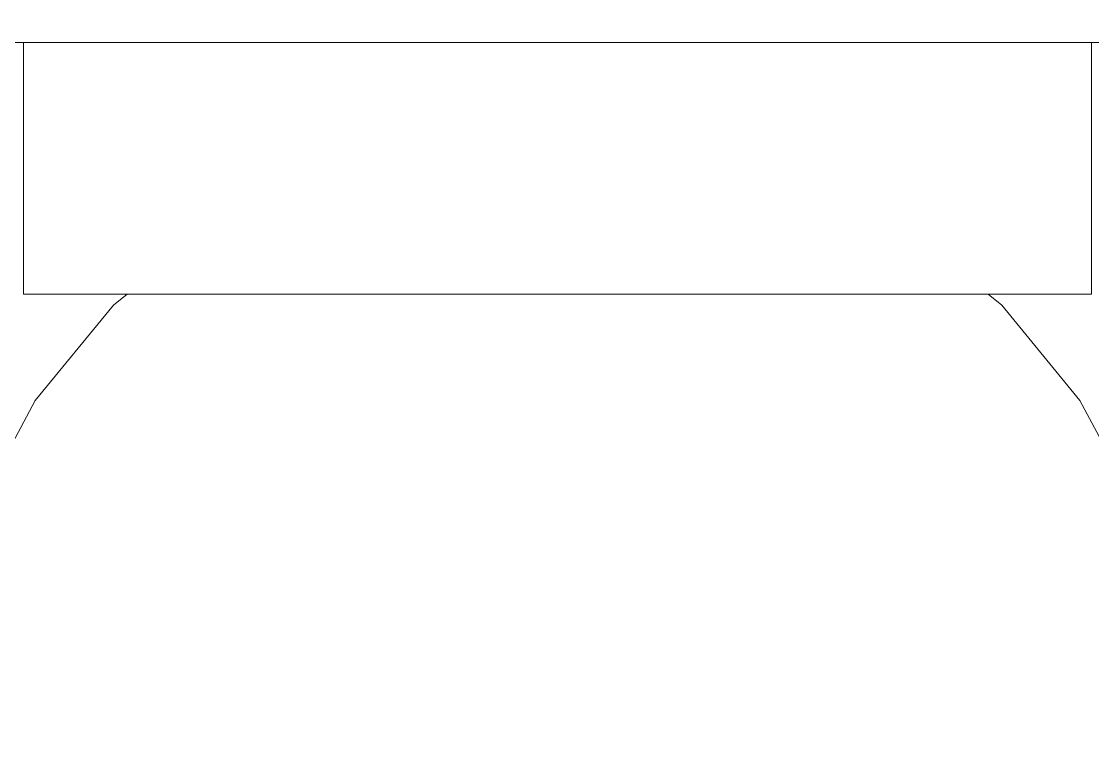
# Model space of a CAD drawing. Header units: metres. Extents: x 48 to 635, y -15 to 39.
# Drawn here: x 429.053 to 429.2236, y -11.9938 to -11.8779 of the extents above; entities that cross this region are included whole.
import ezdxf

# ---------------------------------------------------------------- set-up
doc = ezdxf.new("R2010")
doc.units = ezdxf.units.M
doc.header["$MEASUREMENT"] = 0
doc.linetypes.add('Wipeout_Contour', pattern=[1, 0, -1])
for name, color, linetype in [('Interior - Lamp', 7, 'Continuous'), ('Shell - Roof', 7, 'Continuous'), ('Site & Landscape - Terrain', 7, 'Continuous')]:
    doc.layers.add(name, color=color, linetype=linetype)

msp = doc.modelspace()

# ---------------------------------------------------------------- wipeouts: each hides what was drawn before it
at = {"color": 254, "linetype": 'Wipeout_Contour', "lineweight": 0, "ltscale": 2572.874289}
msp.add_wipeout([(428.71669, -10.3523), (419.61622, -11.95764), (419.61622, -12.0438), (428.71669, -10.43846), (437.63622, -12.01188), (437.63622, -11.92572)], dxfattribs=at).dxf.layer = 'Shell - Roof'

# ---------------------------------------------------------------- next in the draw order: wipeouts: each hides what was drawn before it
at = {"color": 254, "linetype": 'Wipeout_Contour', "lineweight": 0, "ltscale": 1716.878158}
msp.add_wipeout([(429.0534, -11.92127), (429.05503, -11.92127), (429.05503, -11.88127), (429.0534, -11.88127)], dxfattribs=at).dxf.layer = 'Interior - Lamp'
at = {"color": 254, "linetype": 'Wipeout_Contour', "lineweight": 0, "ltscale": 1717.551365}
msp.add_wipeout([(429.2234, -11.88127), (429.22177, -11.88127), (429.22177, -11.92127), (429.2234, -11.92127)], dxfattribs=at).dxf.layer = 'Interior - Lamp'
at = {"color": 254, "linetype": 'Wipeout_Contour', "lineweight": 0, "ltscale": 1716.860019}
msp.add_wipeout([(429.05685, -11.97426), (429.04779, -11.97426), (429.04601, -11.99377), (429.05525, -11.99377)], dxfattribs=at).dxf.layer = 'Interior - Lamp'

# ---------------------------------------------------------------- next in the draw order: linework, layer by layer
at = {"layer": 'Interior - Lamp', "color": 2, "linetype": 'Continuous', "lineweight": 13, "true_color": 0xffeb28}
for p, q in [((429.0534, -11.88127), (429.0534, -11.92127)), ((429.2234, -11.88127), (429.2234, -11.92127))]:
    msp.add_line(p, q, dxfattribs=at)

# ---------------------------------------------------------------- next in the draw order: wipeouts: each hides what was drawn before it
at = {"color": 254, "linetype": 'Wipeout_Contour', "lineweight": 0, "ltscale": 1716.891093}
msp.add_wipeout([(429.05987, -11.88127), (429.05503, -11.88127), (429.05503, -11.92127), (429.05987, -11.92127)], dxfattribs=at).dxf.layer = 'Interior - Lamp'
at = {"color": 254, "linetype": 'Wipeout_Contour', "lineweight": 0, "ltscale": 1716.902004}
msp.add_wipeout([(429.05685, -11.97426), (429.05525, -11.99377), (429.06769, -11.99377), (429.06905, -11.97426)], dxfattribs=at).dxf.layer = 'Interior - Lamp'

# ---------------------------------------------------------------- next in the draw order: linework, layer by layer
at = {"layer": 'Interior - Lamp', "color": 2, "linetype": 'Continuous', "lineweight": 13, "true_color": 0xffeb28}
msp.add_line((429.0534, -11.92127), (429.05503, -11.92127), dxfattribs=at)

# ---------------------------------------------------------------- next in the draw order: wipeouts: each hides what was drawn before it
at = {"color": 254, "linetype": 'Wipeout_Contour', "lineweight": 0, "ltscale": 1716.916468}
msp.add_wipeout([(429.05987, -11.88127), (429.05987, -11.92127), (429.06773, -11.92127), (429.06773, -11.88127)], dxfattribs=at).dxf.layer = 'Interior - Lamp'
at = {"color": 254, "linetype": 'Wipeout_Contour', "lineweight": 0, "ltscale": 1716.849497}
msp.add_wipeout([(429.06158, -11.9555), (429.05305, -11.9555), (429.04779, -11.97426), (429.05685, -11.97426)], dxfattribs=at).dxf.layer = 'Interior - Lamp'
at = {"color": 254, "linetype": 'Wipeout_Contour', "lineweight": 0, "ltscale": 1716.956007}
msp.add_wipeout([(429.08391, -11.97426), (429.06905, -11.97426), (429.06769, -11.99377), (429.08284, -11.99377)], dxfattribs=at).dxf.layer = 'Interior - Lamp'

# ---------------------------------------------------------------- next in the draw order: linework, layer by layer
at = {"layer": 'Interior - Lamp', "color": 2, "linetype": 'Continuous', "lineweight": 13, "true_color": 0xffeb28}
msp.add_line((429.05503, -11.92127), (429.05987, -11.92127), dxfattribs=at)

# ---------------------------------------------------------------- next in the draw order: wipeouts: each hides what was drawn before it
at = {"color": 254, "linetype": 'Wipeout_Contour', "lineweight": 0, "ltscale": 1716.953305}
msp.add_wipeout([(429.06773, -11.88127), (429.06773, -11.92127), (429.0783, -11.92127), (429.0783, -11.88127)], dxfattribs=at).dxf.layer = 'Interior - Lamp'
at = {"color": 254, "linetype": 'Wipeout_Contour', "lineweight": 0, "ltscale": 1716.88527}
msp.add_wipeout([(429.06158, -11.9555), (429.05685, -11.97426), (429.06905, -11.97426), (429.07307, -11.9555)], dxfattribs=at).dxf.layer = 'Interior - Lamp'
at = {"color": 254, "linetype": 'Wipeout_Contour', "lineweight": 0, "ltscale": 1717.019765}
msp.add_wipeout([(429.10087, -11.97426), (429.08391, -11.97426), (429.08284, -11.99377), (429.10013, -11.99377)], dxfattribs=at).dxf.layer = 'Interior - Lamp'

# ---------------------------------------------------------------- next in the draw order: wipeouts: each hides what was drawn before it
at = {"color": 254, "linetype": 'Wipeout_Contour', "lineweight": 0, "ltscale": 1717.00019}
msp.add_wipeout([(429.09118, -11.88127), (429.0783, -11.88127), (429.0783, -11.92127), (429.09118, -11.92127)], dxfattribs=at).dxf.layer = 'Interior - Lamp'
at = {"color": 254, "linetype": 'Wipeout_Contour', "lineweight": 0, "ltscale": 1716.855829}
msp.add_wipeout([(429.05525, -11.93821), (429.04601, -11.9555), (429.04779, -11.9555), (429.05685, -11.93821)], dxfattribs=at).dxf.layer = 'Interior - Lamp'
at = {"color": 254, "linetype": 'Wipeout_Contour', "lineweight": 0, "ltscale": 1716.93359}
msp.add_wipeout([(429.07307, -11.9555), (429.06905, -11.97426), (429.08391, -11.97426), (429.08707, -11.9555)], dxfattribs=at).dxf.layer = 'Interior - Lamp'
at = {"color": 254, "linetype": 'Wipeout_Contour', "lineweight": 0, "ltscale": 1717.090735}
msp.add_wipeout([(429.11927, -11.97426), (429.10087, -11.97426), (429.10013, -11.99377), (429.11889, -11.99377)], dxfattribs=at).dxf.layer = 'Interior - Lamp'

# ---------------------------------------------------------------- next in the draw order: wipeouts: each hides what was drawn before it
at = {"color": 254, "linetype": 'Wipeout_Contour', "lineweight": 0, "ltscale": 1717.055321}
msp.add_wipeout([(429.09118, -11.88127), (429.09118, -11.92127), (429.10587, -11.92127), (429.10587, -11.88127)], dxfattribs=at).dxf.layer = 'Interior - Lamp'
at = {"color": 254, "linetype": 'Wipeout_Contour', "lineweight": 0, "ltscale": 1716.84747}
msp.add_wipeout([(429.05685, -11.93821), (429.04779, -11.9555), (429.05305, -11.9555), (429.06158, -11.93821)], dxfattribs=at).dxf.layer = 'Interior - Lamp'
at = {"color": 254, "linetype": 'Wipeout_Contour', "lineweight": 0, "ltscale": 1716.991789}
msp.add_wipeout([(429.10305, -11.9555), (429.08707, -11.9555), (429.08391, -11.97426), (429.10087, -11.97426)], dxfattribs=at).dxf.layer = 'Interior - Lamp'
at = {"color": 254, "linetype": 'Wipeout_Contour', "lineweight": 0, "ltscale": 1717.166131}
msp.add_wipeout([(429.1384, -11.97426), (429.11927, -11.97426), (429.11889, -11.99377), (429.1384, -11.99377)], dxfattribs=at).dxf.layer = 'Interior - Lamp'

# ---------------------------------------------------------------- next in the draw order: wipeouts: each hides what was drawn before it
at = {"color": 254, "linetype": 'Wipeout_Contour', "lineweight": 0, "ltscale": 1717.116579}
msp.add_wipeout([(429.10587, -11.88127), (429.10587, -11.92127), (429.12182, -11.92127), (429.12182, -11.88127)], dxfattribs=at).dxf.layer = 'Interior - Lamp'
at = {"color": 254, "linetype": 'Wipeout_Contour', "lineweight": 0, "ltscale": 1716.859161}
msp.add_wipeout([(429.06927, -11.93821), (429.06158, -11.93821), (429.05305, -11.9555), (429.06158, -11.9555)], dxfattribs=at).dxf.layer = 'Interior - Lamp'
at = {"color": 254, "linetype": 'Wipeout_Contour', "lineweight": 0, "ltscale": 1717.057125}
msp.add_wipeout([(429.12038, -11.9555), (429.10305, -11.9555), (429.10087, -11.97426), (429.11927, -11.97426)], dxfattribs=at).dxf.layer = 'Interior - Lamp'
at = {"color": 254, "linetype": 'Wipeout_Contour', "lineweight": 0, "ltscale": 1717.281803}
msp.add_wipeout([(429.15754, -11.97426), (429.1384, -11.97426), (429.1384, -11.99377), (429.15791, -11.99377)], dxfattribs=at).dxf.layer = 'Interior - Lamp'

# ---------------------------------------------------------------- next in the draw order: wipeouts: each hides what was drawn before it
at = {"color": 254, "linetype": 'Wipeout_Contour', "lineweight": 0, "ltscale": 1717.18161}
msp.add_wipeout([(429.12182, -11.88127), (429.12182, -11.92127), (429.1384, -11.92127), (429.1384, -11.88127)], dxfattribs=at).dxf.layer = 'Interior - Lamp'
at = {"color": 254, "linetype": 'Wipeout_Contour', "lineweight": 0, "ltscale": 1716.886092}
msp.add_wipeout([(429.07961, -11.93821), (429.06927, -11.93821), (429.06158, -11.9555), (429.07307, -11.9555)], dxfattribs=at).dxf.layer = 'Interior - Lamp'
at = {"color": 254, "linetype": 'Wipeout_Contour', "lineweight": 0, "ltscale": 1717.126689}
msp.add_wipeout([(429.1384, -11.9555), (429.12038, -11.9555), (429.11927, -11.97426), (429.1384, -11.97426)], dxfattribs=at).dxf.layer = 'Interior - Lamp'
at = {"color": 254, "linetype": 'Wipeout_Contour', "lineweight": 0, "ltscale": 1717.3572}
msp.add_wipeout([(429.17593, -11.97426), (429.15754, -11.97426), (429.15791, -11.99377), (429.17667, -11.99377)], dxfattribs=at).dxf.layer = 'Interior - Lamp'

# ---------------------------------------------------------------- next in the draw order: wipeouts: each hides what was drawn before it
at = {"color": 254, "linetype": 'Wipeout_Contour', "lineweight": 0, "ltscale": 1717.247915}
msp.add_wipeout([(429.1384, -11.88127), (429.1384, -11.92127), (429.15498, -11.92127), (429.15498, -11.88127)], dxfattribs=at).dxf.layer = 'Interior - Lamp'
at = {"color": 254, "linetype": 'Wipeout_Contour', "lineweight": 0, "ltscale": 1716.896003}
msp.add_wipeout([(429.06769, -11.92306), (429.05525, -11.93821), (429.05685, -11.93821), (429.06905, -11.92306)], dxfattribs=at).dxf.layer = 'Interior - Lamp'
at = {"color": 254, "linetype": 'Wipeout_Contour', "lineweight": 0, "ltscale": 1716.925088}
msp.add_wipeout([(429.07961, -11.93821), (429.07307, -11.9555), (429.08707, -11.9555), (429.09221, -11.93821)], dxfattribs=at).dxf.layer = 'Interior - Lamp'
at = {"color": 254, "linetype": 'Wipeout_Contour', "lineweight": 0, "ltscale": 1717.316976}
msp.add_wipeout([(429.15643, -11.9555), (429.1384, -11.9555), (429.1384, -11.97426), (429.15754, -11.97426)], dxfattribs=at).dxf.layer = 'Interior - Lamp'
at = {"color": 254, "linetype": 'Wipeout_Contour', "lineweight": 0, "ltscale": 1717.428169}
msp.add_wipeout([(429.19289, -11.97426), (429.17593, -11.97426), (429.17667, -11.99377), (429.19396, -11.99377)], dxfattribs=at).dxf.layer = 'Interior - Lamp'

# ---------------------------------------------------------------- next in the draw order: linework, layer by layer
at = {"layer": 'Interior - Lamp', "color": 2, "linetype": 'Continuous', "lineweight": 13, "true_color": 0xffeb28}
msp.add_line((429.04601, -11.9555), (429.05525, -11.93821), dxfattribs=at)

# ---------------------------------------------------------------- next in the draw order: wipeouts: each hides what was drawn before it
at = {"color": 254, "linetype": 'Wipeout_Contour', "lineweight": 0, "ltscale": 1717.312946}
msp.add_wipeout([(429.15498, -11.88127), (429.15498, -11.92127), (429.17093, -11.92127), (429.17093, -11.88127)], dxfattribs=at).dxf.layer = 'Interior - Lamp'
at = {"color": 254, "linetype": 'Wipeout_Contour', "lineweight": 0, "ltscale": 1716.881426}
msp.add_wipeout([(429.05685, -11.93821), (429.06158, -11.93821), (429.07307, -11.92306), (429.06905, -11.92306)], dxfattribs=at).dxf.layer = 'Interior - Lamp'
at = {"color": 254, "linetype": 'Wipeout_Contour', "lineweight": 0, "ltscale": 1716.973316}
msp.add_wipeout([(429.10658, -11.93821), (429.09221, -11.93821), (429.08707, -11.9555), (429.10305, -11.9555)], dxfattribs=at).dxf.layer = 'Interior - Lamp'
at = {"color": 254, "linetype": 'Wipeout_Contour', "lineweight": 0, "ltscale": 1717.386539}
msp.add_wipeout([(429.17376, -11.9555), (429.15643, -11.9555), (429.15754, -11.97426), (429.17593, -11.97426)], dxfattribs=at).dxf.layer = 'Interior - Lamp'
at = {"color": 254, "linetype": 'Wipeout_Contour', "lineweight": 0, "ltscale": 1717.491927}
msp.add_wipeout([(429.20775, -11.97426), (429.19289, -11.97426), (429.19396, -11.99377), (429.20911, -11.99377)], dxfattribs=at).dxf.layer = 'Interior - Lamp'

# ---------------------------------------------------------------- next in the draw order: wipeouts: each hides what was drawn before it
at = {"color": 254, "linetype": 'Wipeout_Contour', "lineweight": 0, "ltscale": 1717.374204}
msp.add_wipeout([(429.17093, -11.88127), (429.17093, -11.92127), (429.18562, -11.92127), (429.18562, -11.88127)], dxfattribs=at).dxf.layer = 'Interior - Lamp'
at = {"color": 254, "linetype": 'Wipeout_Contour', "lineweight": 0, "ltscale": 1716.884273}
msp.add_wipeout([(429.07307, -11.92306), (429.06158, -11.93821), (429.06927, -11.93821), (429.07961, -11.92306)], dxfattribs=at).dxf.layer = 'Interior - Lamp'
at = {"color": 254, "linetype": 'Wipeout_Contour', "lineweight": 0, "ltscale": 1717.027871}
msp.add_wipeout([(429.12218, -11.93821), (429.10658, -11.93821), (429.10305, -11.9555), (429.12038, -11.9555)], dxfattribs=at).dxf.layer = 'Interior - Lamp'
at = {"color": 254, "linetype": 'Wipeout_Contour', "lineweight": 0, "ltscale": 1717.451875}
msp.add_wipeout([(429.18973, -11.9555), (429.17376, -11.9555), (429.17593, -11.97426), (429.19289, -11.97426)], dxfattribs=at).dxf.layer = 'Interior - Lamp'
at = {"color": 254, "linetype": 'Wipeout_Contour', "lineweight": 0, "ltscale": 1717.545929}
msp.add_wipeout([(429.20775, -11.97426), (429.20911, -11.99377), (429.22155, -11.99377), (429.21995, -11.97426)], dxfattribs=at).dxf.layer = 'Interior - Lamp'

# ---------------------------------------------------------------- next in the draw order: wipeouts: each hides what was drawn before it
at = {"color": 254, "linetype": 'Wipeout_Contour', "lineweight": 0, "ltscale": 1717.429335}
msp.add_wipeout([(429.18562, -11.88127), (429.18562, -11.92127), (429.19851, -11.92127), (429.19851, -11.88127)], dxfattribs=at).dxf.layer = 'Interior - Lamp'
at = {"color": 254, "linetype": 'Wipeout_Contour', "lineweight": 0, "ltscale": 1716.900557}
msp.add_wipeout([(429.0884, -11.92306), (429.07961, -11.92306), (429.06927, -11.93821), (429.07961, -11.93821)], dxfattribs=at).dxf.layer = 'Interior - Lamp'
at = {"color": 254, "linetype": 'Wipeout_Contour', "lineweight": 0, "ltscale": 1717.085604}
msp.add_wipeout([(429.1384, -11.93821), (429.12218, -11.93821), (429.12038, -11.9555), (429.1384, -11.9555)], dxfattribs=at).dxf.layer = 'Interior - Lamp'
at = {"color": 254, "linetype": 'Wipeout_Contour', "lineweight": 0, "ltscale": 1717.510073}
msp.add_wipeout([(429.18973, -11.9555), (429.19289, -11.97426), (429.20775, -11.97426), (429.20373, -11.9555)], dxfattribs=at).dxf.layer = 'Interior - Lamp'
at = {"color": 254, "linetype": 'Wipeout_Contour', "lineweight": 0, "ltscale": 1717.587914}
msp.add_wipeout([(429.22901, -11.97426), (429.21995, -11.97426), (429.22155, -11.99377), (429.23079, -11.99377)], dxfattribs=at).dxf.layer = 'Interior - Lamp'

# ---------------------------------------------------------------- next in the draw order: wipeouts: each hides what was drawn before it
at = {"color": 254, "linetype": 'Wipeout_Contour', "lineweight": 0, "ltscale": 1717.476219}
msp.add_wipeout([(429.19851, -11.88127), (429.19851, -11.92127), (429.20908, -11.92127), (429.20908, -11.88127)], dxfattribs=at).dxf.layer = 'Interior - Lamp'
at = {"color": 254, "linetype": 'Wipeout_Contour', "lineweight": 0, "ltscale": 1716.929361}
msp.add_wipeout([(429.06769, -11.92306), (429.06905, -11.92306), (429.07119, -11.92127), (429.06987, -11.92127)], dxfattribs=at).dxf.layer = 'Interior - Lamp'
at = {"color": 254, "linetype": 'Wipeout_Contour', "lineweight": 0, "ltscale": 1716.927234}
msp.add_wipeout([(429.0884, -11.92306), (429.07961, -11.93821), (429.09221, -11.93821), (429.09912, -11.92306)], dxfattribs=at).dxf.layer = 'Interior - Lamp'
at = {"color": 254, "linetype": 'Wipeout_Contour', "lineweight": 0, "ltscale": 1717.354044}
msp.add_wipeout([(429.15462, -11.93821), (429.1384, -11.93821), (429.1384, -11.9555), (429.15643, -11.9555)], dxfattribs=at).dxf.layer = 'Interior - Lamp'
at = {"color": 254, "linetype": 'Wipeout_Contour', "lineweight": 0, "ltscale": 1717.558393}
msp.add_wipeout([(429.21522, -11.9555), (429.20373, -11.9555), (429.20775, -11.97426), (429.21995, -11.97426)], dxfattribs=at).dxf.layer = 'Interior - Lamp'

# ---------------------------------------------------------------- next in the draw order: linework, layer by layer
at = {"layer": 'Interior - Lamp', "color": 2, "linetype": 'Continuous', "lineweight": 13, "true_color": 0xffeb28}
for p, q in [((429.05987, -11.92127), (429.06773, -11.92127)), ((429.05525, -11.93821), (429.06769, -11.92306))]:
    msp.add_line(p, q, dxfattribs=at)

# ---------------------------------------------------------------- next in the draw order: wipeouts: each hides what was drawn before it
at = {"color": 254, "linetype": 'Wipeout_Contour', "lineweight": 0, "ltscale": 1717.513056}
msp.add_wipeout([(429.20908, -11.88127), (429.20908, -11.92127), (429.21693, -11.92127), (429.21693, -11.88127)], dxfattribs=at).dxf.layer = 'Interior - Lamp'
at = {"color": 254, "linetype": 'Wipeout_Contour', "lineweight": 0, "ltscale": 1716.931409}
msp.add_wipeout([(429.06905, -11.92306), (429.07307, -11.92306), (429.07509, -11.92127), (429.07119, -11.92127)], dxfattribs=at).dxf.layer = 'Interior - Lamp'
at = {"color": 254, "linetype": 'Wipeout_Contour', "lineweight": 0, "ltscale": 1716.961373}
msp.add_wipeout([(429.09221, -11.93821), (429.10658, -11.93821), (429.11134, -11.92306), (429.09912, -11.92306)], dxfattribs=at).dxf.layer = 'Interior - Lamp'
at = {"color": 254, "linetype": 'Wipeout_Contour', "lineweight": 0, "ltscale": 1717.411778}
msp.add_wipeout([(429.17022, -11.93821), (429.15462, -11.93821), (429.15643, -11.9555), (429.17376, -11.9555)], dxfattribs=at).dxf.layer = 'Interior - Lamp'
at = {"color": 254, "linetype": 'Wipeout_Contour', "lineweight": 0, "ltscale": 1717.594165}
msp.add_wipeout([(429.22376, -11.9555), (429.21522, -11.9555), (429.21995, -11.97426), (429.22901, -11.97426)], dxfattribs=at).dxf.layer = 'Interior - Lamp'

# ---------------------------------------------------------------- next in the draw order: linework, layer by layer
at = {"layer": 'Interior - Lamp', "color": 2, "linetype": 'Continuous', "lineweight": 13, "true_color": 0xffeb28}
msp.add_line((429.06769, -11.92306), (429.06987, -11.92127), dxfattribs=at)

# ---------------------------------------------------------------- next in the draw order: wipeouts: each hides what was drawn before it
at = {"color": 254, "linetype": 'Wipeout_Contour', "lineweight": 0, "ltscale": 1717.53843}
msp.add_wipeout([(429.21693, -11.92127), (429.22177, -11.92127), (429.22177, -11.88127), (429.21693, -11.88127)], dxfattribs=at).dxf.layer = 'Interior - Lamp'
at = {"color": 254, "linetype": 'Wipeout_Contour', "lineweight": 0, "ltscale": 1716.948611}
msp.add_wipeout([(429.07307, -11.92306), (429.07961, -11.92306), (429.08142, -11.92127), (429.07509, -11.92127)], dxfattribs=at).dxf.layer = 'Interior - Lamp'
at = {"color": 254, "linetype": 'Wipeout_Contour', "lineweight": 0, "ltscale": 1716.999759}
msp.add_wipeout([(429.10658, -11.93821), (429.12218, -11.93821), (429.12461, -11.92306), (429.11134, -11.92306)], dxfattribs=at).dxf.layer = 'Interior - Lamp'
at = {"color": 254, "linetype": 'Wipeout_Contour', "lineweight": 0, "ltscale": 1717.466331}
msp.add_wipeout([(429.1846, -11.93821), (429.17022, -11.93821), (429.17376, -11.9555), (429.18973, -11.9555)], dxfattribs=at).dxf.layer = 'Interior - Lamp'
at = {"color": 254, "linetype": 'Wipeout_Contour', "lineweight": 0, "ltscale": 1717.583815}
msp.add_wipeout([(429.21995, -11.93821), (429.22901, -11.9555), (429.23079, -11.9555), (429.22155, -11.93821)], dxfattribs=at).dxf.layer = 'Interior - Lamp'

# ---------------------------------------------------------------- next in the draw order: linework, layer by layer
at = {"layer": 'Interior - Lamp', "color": 2, "linetype": 'Continuous', "lineweight": 13, "true_color": 0xffeb28}
for p, q in [((429.06773, -11.92127), (429.0783, -11.92127)), ((429.21693, -11.92127), (429.22177, -11.92127)), ((429.22177, -11.92127), (429.2234, -11.92127))]:
    msp.add_line(p, q, dxfattribs=at)

# ---------------------------------------------------------------- next in the draw order: wipeouts: each hides what was drawn before it
at = {"color": 254, "linetype": 'Wipeout_Contour', "lineweight": 0, "ltscale": 2145.88073}
msp.add_wipeout([(429.07961, -11.92306), (429.0884, -11.92306), (429.08994, -11.92127), (429.08825, -11.92127), (429.08142, -11.92127)], dxfattribs=at).dxf.layer = 'Interior - Lamp'
at = {"color": 254, "linetype": 'Wipeout_Contour', "lineweight": 0, "ltscale": 1717.038498}
msp.add_wipeout([(429.1384, -11.92306), (429.12461, -11.92306), (429.12218, -11.93821), (429.1384, -11.93821)], dxfattribs=at).dxf.layer = 'Interior - Lamp'
at = {"color": 254, "linetype": 'Wipeout_Contour', "lineweight": 0, "ltscale": 1717.514558}
msp.add_wipeout([(429.1972, -11.93821), (429.1846, -11.93821), (429.18973, -11.9555), (429.20373, -11.9555)], dxfattribs=at).dxf.layer = 'Interior - Lamp'
at = {"color": 254, "linetype": 'Wipeout_Contour', "lineweight": 0, "ltscale": 1719.639741}
msp.add_wipeout([(431.84922, -11.85627), (427.6422, -11.85627), (427.6422, -11.88127), (431.84922, -11.88127)], dxfattribs=at).dxf.layer = 'Site & Landscape - Terrain'

# ---------------------------------------------------------------- next in the draw order: hatches: boundary and pattern name
at = {"layer": 'Site & Landscape - Terrain', "linetype": 'Continuous', "lineweight": 15, "true_color": 0x93a0c6}
h = msp.add_hatch(dxfattribs=at)
h.set_pattern_fill('Plaster_0001', color=253, style=0, pattern_type=2)
h.set_pattern_definition([(0, (362.45774, -14.60127), (0, 0.08660254), [0, -0.05]), (0, (362.48274, -14.557965), (0, 0.08660254), [0, -0.05])])
h.paths.add_polyline_path([(431.84922, -11.85627), (427.6422, -11.85627), (427.6422, -11.88127), (431.84922, -11.88127)])

# ---------------------------------------------------------------- next in the draw order: linework, layer by layer
at = {"layer": 'Site & Landscape - Terrain', "color": 55, "linetype": 'Continuous', "lineweight": 13, "true_color": 0xa2a233}
msp.add_line((431.84922, -11.88127), (427.6422, -11.88127), dxfattribs=at)

# ---------------------------------------------------------------- next in the draw order: wipeouts: each hides what was drawn before it
at = {"color": 254, "linetype": 'Wipeout_Contour', "lineweight": 0, "ltscale": 2146.523885}
msp.add_wipeout([(429.0884, -11.92306), (429.09912, -11.92306), (429.10033, -11.92127), (429.09118, -11.92127), (429.08994, -11.92127)], dxfattribs=at).dxf.layer = 'Interior - Lamp'
at = {"color": 254, "linetype": 'Wipeout_Contour', "lineweight": 0, "ltscale": 1717.397541}
msp.add_wipeout([(429.1522, -11.92306), (429.1384, -11.92306), (429.1384, -11.93821), (429.15462, -11.93821)], dxfattribs=at).dxf.layer = 'Interior - Lamp'
at = {"color": 254, "linetype": 'Wipeout_Contour', "lineweight": 0, "ltscale": 1717.553555}
msp.add_wipeout([(429.20754, -11.93821), (429.1972, -11.93821), (429.20373, -11.9555), (429.21522, -11.9555)], dxfattribs=at).dxf.layer = 'Interior - Lamp'

# ---------------------------------------------------------------- next in the draw order: linework, layer by layer
at = {"layer": 'Interior - Lamp', "color": 2, "linetype": 'Continuous', "lineweight": 13, "true_color": 0xffeb28}
msp.add_line((429.0783, -11.92127), (429.09118, -11.92127), dxfattribs=at)

# ---------------------------------------------------------------- next in the draw order: wipeouts: each hides what was drawn before it
at = {"color": 254, "linetype": 'Wipeout_Contour', "lineweight": 0, "ltscale": 2146.298093}
msp.add_wipeout([(429.09912, -11.92306), (429.11134, -11.92306), (429.11218, -11.92127), (429.10587, -11.92127), (429.10033, -11.92127)], dxfattribs=at).dxf.layer = 'Interior - Lamp'
at = {"color": 254, "linetype": 'Wipeout_Contour', "lineweight": 0, "ltscale": 1717.436279}
msp.add_wipeout([(429.1522, -11.92306), (429.15462, -11.93821), (429.17022, -11.93821), (429.16546, -11.92306)], dxfattribs=at).dxf.layer = 'Interior - Lamp'
at = {"color": 254, "linetype": 'Wipeout_Contour', "lineweight": 0, "ltscale": 1717.580485}
msp.add_wipeout([(429.21522, -11.93821), (429.20754, -11.93821), (429.21522, -11.9555), (429.22376, -11.9555)], dxfattribs=at).dxf.layer = 'Interior - Lamp'

# ---------------------------------------------------------------- next in the draw order: linework, layer by layer
at = {"layer": 'Interior - Lamp', "color": 2, "linetype": 'Continuous', "lineweight": 13, "true_color": 0xffeb28}
msp.add_line((429.09118, -11.92127), (429.10587, -11.92127), dxfattribs=at)

# ---------------------------------------------------------------- next in the draw order: wipeouts: each hides what was drawn before it
at = {"color": 254, "linetype": 'Wipeout_Contour', "lineweight": 0, "ltscale": 1717.106791}
msp.add_wipeout([(429.11218, -11.92127), (429.11134, -11.92306), (429.12461, -11.92306), (429.12503, -11.92127)], dxfattribs=at).dxf.layer = 'Interior - Lamp'
at = {"color": 254, "linetype": 'Wipeout_Contour', "lineweight": 0, "ltscale": 1717.474665}
msp.add_wipeout([(429.16546, -11.92306), (429.17022, -11.93821), (429.1846, -11.93821), (429.17769, -11.92306)], dxfattribs=at).dxf.layer = 'Interior - Lamp'
at = {"color": 254, "linetype": 'Wipeout_Contour', "lineweight": 0, "ltscale": 1717.592175}
msp.add_wipeout([(429.21522, -11.93821), (429.22376, -11.9555), (429.22901, -11.9555), (429.21995, -11.93821)], dxfattribs=at).dxf.layer = 'Interior - Lamp'

# ---------------------------------------------------------------- next in the draw order: linework, layer by layer
at = {"layer": 'Interior - Lamp', "color": 2, "linetype": 'Continuous', "lineweight": 13, "true_color": 0xffeb28}
msp.add_line((429.10587, -11.92127), (429.12182, -11.92127), dxfattribs=at)

# ---------------------------------------------------------------- next in the draw order: wipeouts: each hides what was drawn before it
at = {"color": 254, "linetype": 'Wipeout_Contour', "lineweight": 0, "ltscale": 1717.1591}
msp.add_wipeout([(429.12461, -11.92306), (429.1384, -11.92306), (429.1384, -11.92127), (429.12503, -11.92127)], dxfattribs=at).dxf.layer = 'Interior - Lamp'
at = {"color": 254, "linetype": 'Wipeout_Contour', "lineweight": 0, "ltscale": 1717.508803}
msp.add_wipeout([(429.17769, -11.92306), (429.1846, -11.93821), (429.1972, -11.93821), (429.1884, -11.92306)], dxfattribs=at).dxf.layer = 'Interior - Lamp'
at = {"color": 254, "linetype": 'Wipeout_Contour', "lineweight": 0, "ltscale": 1717.540032}
msp.add_wipeout([(429.20775, -11.92306), (429.21995, -11.93821), (429.22155, -11.93821), (429.20911, -11.92306)], dxfattribs=at).dxf.layer = 'Interior - Lamp'

# ---------------------------------------------------------------- next in the draw order: linework, layer by layer
at = {"layer": 'Interior - Lamp', "color": 2, "linetype": 'Continuous', "lineweight": 13, "true_color": 0xffeb28}
msp.add_line((429.23079, -11.9555), (429.22155, -11.93821), dxfattribs=at)

# ---------------------------------------------------------------- next in the draw order: wipeouts: each hides what was drawn before it
at = {"color": 254, "linetype": 'Wipeout_Contour', "lineweight": 0, "ltscale": 1717.275054}
msp.add_wipeout([(429.1384, -11.92127), (429.1384, -11.92306), (429.1522, -11.92306), (429.15177, -11.92127)], dxfattribs=at).dxf.layer = 'Interior - Lamp'
at = {"color": 254, "linetype": 'Wipeout_Contour', "lineweight": 0, "ltscale": 1717.53548}
msp.add_wipeout([(429.1972, -11.92306), (429.1884, -11.92306), (429.1972, -11.93821), (429.20754, -11.93821)], dxfattribs=at).dxf.layer = 'Interior - Lamp'

# ---------------------------------------------------------------- next in the draw order: linework, layer by layer
at = {"layer": 'Interior - Lamp', "color": 2, "linetype": 'Continuous', "lineweight": 13, "true_color": 0xffeb28}
msp.add_line((429.12182, -11.92127), (429.1384, -11.92127), dxfattribs=at)

# ---------------------------------------------------------------- next in the draw order: wipeouts: each hides what was drawn before it
at = {"color": 254, "linetype": 'Wipeout_Contour', "lineweight": 0, "ltscale": 1717.327363}
msp.add_wipeout([(429.15177, -11.92127), (429.1522, -11.92306), (429.16546, -11.92306), (429.16463, -11.92127)], dxfattribs=at).dxf.layer = 'Interior - Lamp'
at = {"color": 254, "linetype": 'Wipeout_Contour', "lineweight": 0, "ltscale": 1717.551763}
msp.add_wipeout([(429.1972, -11.92306), (429.20754, -11.93821), (429.21522, -11.93821), (429.20373, -11.92306)], dxfattribs=at).dxf.layer = 'Interior - Lamp'

# ---------------------------------------------------------------- next in the draw order: linework, layer by layer
at = {"layer": 'Interior - Lamp', "color": 2, "linetype": 'Continuous', "lineweight": 13, "true_color": 0xffeb28}
msp.add_line((429.1384, -11.92127), (429.15498, -11.92127), dxfattribs=at)

# ---------------------------------------------------------------- next in the draw order: wipeouts: each hides what was drawn before it
at = {"color": 254, "linetype": 'Wipeout_Contour', "lineweight": 0, "ltscale": 2146.71678}
msp.add_wipeout([(429.17093, -11.92127), (429.16463, -11.92127), (429.16546, -11.92306), (429.17769, -11.92306), (429.17647, -11.92127)], dxfattribs=at).dxf.layer = 'Interior - Lamp'
at = {"color": 254, "linetype": 'Wipeout_Contour', "lineweight": 0, "ltscale": 1717.55461}
msp.add_wipeout([(429.20775, -11.92306), (429.20373, -11.92306), (429.21522, -11.93821), (429.21995, -11.93821)], dxfattribs=at).dxf.layer = 'Interior - Lamp'

# ---------------------------------------------------------------- next in the draw order: linework, layer by layer
at = {"layer": 'Interior - Lamp', "color": 2, "linetype": 'Continuous', "lineweight": 13, "true_color": 0xffeb28}
msp.add_line((429.15498, -11.92127), (429.17093, -11.92127), dxfattribs=at)

# ---------------------------------------------------------------- next in the draw order: wipeouts: each hides what was drawn before it
at = {"color": 254, "linetype": 'Wipeout_Contour', "lineweight": 0, "ltscale": 2146.490988}
msp.add_wipeout([(429.18562, -11.92127), (429.17647, -11.92127), (429.17769, -11.92306), (429.1884, -11.92306), (429.18686, -11.92127)], dxfattribs=at).dxf.layer = 'Interior - Lamp'
at = {"color": 254, "linetype": 'Wipeout_Contour', "lineweight": 0, "ltscale": 1717.504791}
msp.add_wipeout([(429.20693, -11.92127), (429.20561, -11.92127), (429.20775, -11.92306), (429.20911, -11.92306)], dxfattribs=at).dxf.layer = 'Interior - Lamp'

# ---------------------------------------------------------------- next in the draw order: linework, layer by layer
at = {"layer": 'Interior - Lamp', "color": 2, "linetype": 'Continuous', "lineweight": 13, "true_color": 0xffeb28}
for p, q in [((429.17093, -11.92127), (429.18562, -11.92127)), ((429.20908, -11.92127), (429.21693, -11.92127)), ((429.22155, -11.93821), (429.20911, -11.92306))]:
    msp.add_line(p, q, dxfattribs=at)

# ---------------------------------------------------------------- next in the draw order: wipeouts: each hides what was drawn before it
at = {"color": 254, "linetype": 'Wipeout_Contour', "lineweight": 0, "ltscale": 1717.457462}
msp.add_wipeout([(429.18686, -11.92127), (429.1884, -11.92306), (429.1972, -11.92306), (429.19538, -11.92127)], dxfattribs=at).dxf.layer = 'Interior - Lamp'

# ---------------------------------------------------------------- next in the draw order: wipeouts: each hides what was drawn before it
at = {"color": 254, "linetype": 'Wipeout_Contour', "lineweight": 0, "ltscale": 1717.485539}
msp.add_wipeout([(429.19538, -11.92127), (429.1972, -11.92306), (429.20373, -11.92306), (429.20172, -11.92127)], dxfattribs=at).dxf.layer = 'Interior - Lamp'

# ---------------------------------------------------------------- next in the draw order: linework, layer by layer
at = {"layer": 'Interior - Lamp', "color": 2, "linetype": 'Continuous', "lineweight": 13, "true_color": 0xffeb28}
msp.add_line((429.18562, -11.92127), (429.19851, -11.92127), dxfattribs=at)

# ---------------------------------------------------------------- next in the draw order: wipeouts: each hides what was drawn before it
at = {"color": 254, "linetype": 'Wipeout_Contour', "lineweight": 0, "ltscale": 1717.502743}
msp.add_wipeout([(429.20172, -11.92127), (429.20373, -11.92306), (429.20775, -11.92306), (429.20561, -11.92127)], dxfattribs=at).dxf.layer = 'Interior - Lamp'

# ---------------------------------------------------------------- next in the draw order: linework, layer by layer
at = {"layer": 'Interior - Lamp', "color": 2, "linetype": 'Continuous', "lineweight": 13, "true_color": 0xffeb28}
for p, q in [((429.19851, -11.92127), (429.20908, -11.92127)), ((429.20911, -11.92306), (429.20693, -11.92127))]:
    msp.add_line(p, q, dxfattribs=at)

doc.saveas('drawing.dxf')
